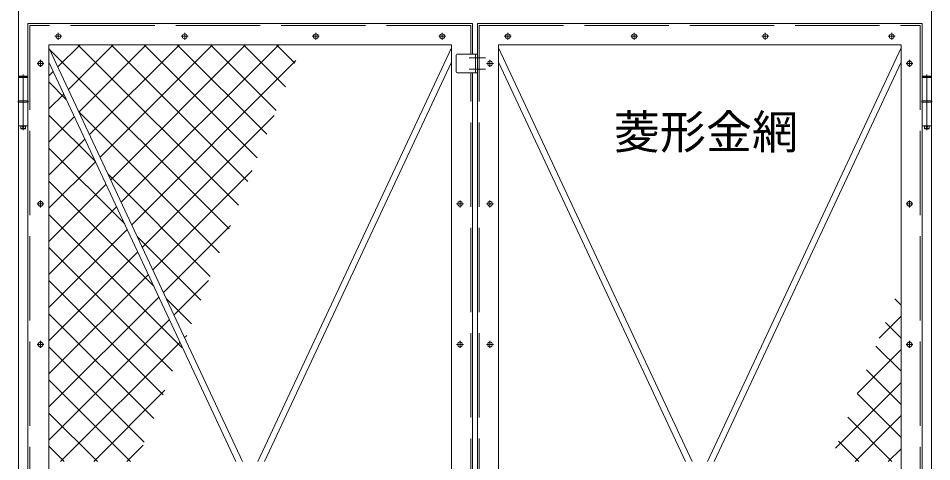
# Model space of a CAD drawing. Units: millimetres, scale not verified. Extents: x -6300 to 6300, y -4455 to 4455.
# Drawn here: x 1450 to 3401, y 698 to 1645 of the extents above; entities that cross this region are included whole.
import ezdxf
from ezdxf.enums import TextEntityAlignment as Align

# ---------------------------------------------------------------- set-up
doc = ezdxf.new("R2010")
doc.units = ezdxf.units.MM
doc.header["$LTSCALE"] = 30
doc.linetypes.add('DASHED', pattern=[7.5, 6, -1.5])
doc.linetypes.add('USER1', pattern=[50.8, 31.75, -6.35, 6.35, -6.35])
for name, color, linetype, lineweight in [('0-2_D-BMK', 2, 'USER1', 13), ('0-3_D-STR3', 3, 'Continuous', 13), ('0-4_D-STR1', 1, 'Continuous', 18), ('0-5_D-STR-DIM', 7, 'Continuous', 9), ('0-B_D-STR2', 7, 'Continuous', 9)]:
    doc.layers.add(name, color=color, linetype=linetype, lineweight=lineweight)
doc.styles.add('ＭＳ ゴシック', font='')
doc.styles.get('ＭＳ ゴシック').set_extended_font_data('MS Gothic')

msp = doc.modelspace()

# ---------------------------------------------------------------- linework, layer by layer
at = {"layer": '0-2_D-BMK'}
for p, q in [((1527.93, 1606.41), (1542.81, 1606.41)), ((1535.37, 1613.85), (1535.37, 1598.97)), ((1797.93, 1606.41), (1812.81, 1606.41)), ((1805.37, 1613.85), (1805.37, 1598.97)), ((2092.81, 1606.41), (2077.93, 1606.41)), ((2085.37, 1613.85), (2085.37, 1598.97)), ((2347.93, 1606.41), (2362.81, 1606.41)), ((2355.37, 1613.85), (2355.37, 1598.97)), ((2502.81, 1606.41), (2487.93, 1606.41)), ((2495.37, 1613.85), (2495.37, 1598.97)), ((2772.81, 1606.41), (2757.93, 1606.41)), ((2765.37, 1613.85), (2765.37, 1598.97)), ((3052.81, 1606.41), (3037.93, 1606.41)), ((3045.37, 1613.85), (3045.37, 1598.97)), ((3322.81, 1606.41), (3307.93, 1606.41)), ((3315.37, 1613.85), (3315.37, 1598.97)), ((1489.93, 1548.41), (1504.81, 1548.41)), ((1497.37, 1555.85), (1497.37, 1540.97)), ((2412.77, 1560.41), (2447.97, 1560.41)), ((2464.81, 1548.41), (2449.93, 1548.41)), ((2457.37, 1555.85), (2457.37, 1540.97)), ((3360.81, 1548.41), (3345.93, 1548.41)), ((3353.37, 1555.85), (3353.37, 1540.97)), ((1460.37, 1524.81), (1460.37, 1405.65)), ((2412.77, 1536.41), (2447.97, 1536.41)), ((3390.37, 1524.81), (3390.37, 1405.65)), ((1497.37, 1255.85), (1497.37, 1240.97)), ((2393.37, 1255.85), (2393.37, 1240.97)), ((2457.37, 1255.85), (2457.37, 1240.97)), ((3353.37, 1255.85), (3353.37, 1240.97)), ((1489.93, 1248.41), (1504.81, 1248.41)), ((2385.93, 1248.41), (2400.81, 1248.41)), ((2464.81, 1248.41), (2449.93, 1248.41)), ((3360.81, 1248.41), (3345.93, 1248.41)), ((1489.93, 948.41), (1504.81, 948.41)), ((1497.37, 955.85), (1497.37, 940.97)), ((2385.93, 948.41), (2400.81, 948.41)), ((2393.37, 955.85), (2393.37, 940.97)), ((2464.81, 948.41), (2449.93, 948.41)), ((2457.37, 955.85), (2457.37, 940.97)), ((3360.81, 948.41), (3345.93, 948.41)), ((3353.37, 955.85), (3353.37, 940.97))]:
    msp.add_line(p, q, dxfattribs=at)
at = {"layer": '0-3_D-STR3'}
for p, q in [((1929.13, 698.41), (1515.37, 1581.68)), ((1961.62, 698.41), (2375.37, 1581.68)), ((2889.13, 698.41), (2475.37, 1581.68)), ((2921.62, 698.41), (3335.37, 1581.68)), ((2385.37, 1566.41), (2385.37, 1530.41)), ((2430.37, 1568.41), (2387.37, 1568.41)), ((2430.37, 1568.41), (2430.37, 1528.41)), ((1914.77, 698.41), (1515.37, 1551.03)), ((1975.97, 698.41), (2375.37, 1551.03)), ((2874.77, 698.41), (2475.37, 1551.03)), ((2935.97, 698.41), (3335.37, 1551.03)), ((2430.37, 1528.41), (2387.37, 1528.41)), ((1450.67, 1518.41), (1470.07, 1518.41)), ((1450.67, 1518.41), (1450.67, 1468.41)), ((1451.87, 1521.41), (1450.87, 1520.41)), ((1450.87, 1520.41), (1450.87, 1518.41)), ((1469.87, 1520.41), (1450.87, 1520.41)), ((1451.87, 1521.41), (1468.87, 1521.41)), ((1469.87, 1520.41), (1468.87, 1521.41)), ((1469.87, 1520.41), (1469.87, 1518.41)), ((1470.07, 1518.41), (1470.07, 1468.41)), ((3400.07, 1518.41), (3380.67, 1518.41)), ((3380.67, 1518.41), (3380.67, 1468.41)), ((3380.87, 1520.41), (3381.87, 1521.41)), ((3380.87, 1520.41), (3380.87, 1518.41)), ((3380.87, 1520.41), (3399.87, 1520.41)), ((3398.87, 1521.41), (3381.87, 1521.41)), ((3398.87, 1521.41), (3399.87, 1520.41)), ((3399.87, 1520.41), (3399.87, 1518.41)), ((3400.07, 1518.41), (3400.07, 1468.41)), ((1449.87, 1468.41), (1470.87, 1468.41)), ((1449.87, 1468.41), (1449.87, 1465.41)), ((1449.87, 1465.41), (1470.87, 1465.41)), ((1450.67, 1465.41), (1450.67, 1415.41)), ((1470.07, 1465.41), (1470.07, 1415.41)), ((1470.87, 1468.41), (1470.87, 1465.41)), ((3400.87, 1468.41), (3379.87, 1468.41)), ((3379.87, 1468.41), (3379.87, 1465.41)), ((3400.87, 1465.41), (3379.87, 1465.41)), ((3380.67, 1465.41), (3380.67, 1415.41)), ((3400.07, 1465.41), (3400.07, 1415.41)), ((3400.87, 1468.41), (3400.87, 1465.41)), ((1450.67, 1415.41), (1470.07, 1415.41)), ((1455.37, 1415.41), (1455.37, 1409.41)), ((1456.37, 1408.41), (1464.37, 1408.41)), ((1464.37, 1408.41), (1465.37, 1409.41)), ((1465.37, 1415.41), (1465.37, 1409.41)), ((3400.07, 1415.41), (3380.67, 1415.41)), ((3385.37, 1415.41), (3385.37, 1409.41)), ((3386.37, 1408.41), (3385.37, 1409.41)), ((3394.37, 1408.41), (3386.37, 1408.41)), ((3395.37, 1415.41), (3395.37, 1409.41))]:
    msp.add_line(p, q, dxfattribs=at)
at = {"layer": '0-3_D-STR3', "linetype": 'DASHED'}
msp.add_line((2426.37, 1568.41), (2426.37, 1528.41), dxfattribs=at)
at = {"layer": '0-3_D-STR3'}
for points in [[(1456.37, 1408.41), (1455.37, 1409.41), (1465.37, 1409.41)], [(3394.37, 1408.41), (3395.37, 1409.41), (3385.37, 1409.41)]]:
    msp.add_lwpolyline(points, dxfattribs=at)
for centre, radius in [((1535.37, 1606.41), 5.25), ((1805.37, 1606.41), 5.25), ((2085.37, 1606.41), 5.25), ((2355.37, 1606.41), 5.25), ((2495.37, 1606.41), 5.25), ((2765.37, 1606.41), 5.25), ((3045.37, 1606.41), 5.25), ((3315.37, 1606.41), 5.25), ((1497.37, 1548.41), 5.25), ((2457.37, 1548.41), 5.25), ((3353.37, 1548.41), 5.25), ((1460.37, 1413.41), 2), ((3390.37, 1413.41), 2), ((1497.37, 1248.41), 5.25), ((2393.37, 1248.41), 5.25), ((2457.37, 1248.41), 5.25), ((3353.37, 1248.41), 5.25), ((1497.37, 948.41), 5.25), ((2393.37, 948.41), 5.25), ((2457.37, 948.41), 5.25), ((3353.37, 948.41), 5.25)]:
    msp.add_circle(centre, radius, dxfattribs=at)
for centre, start, end in [((2387.37, 1566.41), 90, 180), ((2387.37, 1530.41), 180, 270)]:
    msp.add_arc(centre, 2, start, end, dxfattribs=at)
at = {"layer": '0-4_D-STR1'}
for p, q in [((1450.37, 2648.41), (1450.37, -721.59)), ((3400.37, 2648.41), (3400.37, -721.59)), ((2375.37, 1588.41), (1515.37, 1588.41)), ((1515.37, 1588.41), (1515.37, -291.59)), ((2375.37, -291.59), (2375.37, 1588.41)), ((2475.37, 1588.41), (3335.37, 1588.41)), ((2475.37, -291.59), (2475.37, 1588.41)), ((3335.37, 1588.41), (3335.37, -291.59))]:
    msp.add_line(p, q, dxfattribs=at)
at = {"layer": '0-4_D-STR1', "linetype": 'DASHED'}
for p, q in [((2416.37, 1568.41), (2416.37, 1629.41)), ((2434.37, -332.59), (2434.37, 1629.41)), ((2416.37, -332.59), (2416.37, 1528.41))]:
    msp.add_line(p, q, dxfattribs=at)
at = {"layer": '0-4_D-STR1'}
for points in [[(1470.37, 1633.41), (1470.37, -336.59), (2420.37, -336.59), (2420.37, 1528.41)], [(2420.37, 1568.41), (2420.37, 1633.41), (1470.37, 1633.41)]]:
    msp.add_lwpolyline(points, dxfattribs=at)
at = {"layer": '0-4_D-STR1', "linetype": 'DASHED'}
for points in [[(2416.37, 1629.41), (1474.37, 1629.41), (1474.37, -332.59)], [(2434.37, 1629.41), (3376.37, 1629.41), (3376.37, -332.59)]]:
    msp.add_lwpolyline(points, dxfattribs=at)
at = {"layer": '0-4_D-STR1'}
msp.add_lwpolyline([(3380.37, 1633.41), (3380.37, -336.59), (2430.37, -336.59), (2430.37, 1633.41)], close=True, dxfattribs=at)
at = {"layer": '0-B_D-STR2'}
for p, q in [((1534.44, 1540.97), (1581.88, 1588.41)), ((1557, 1492.82), (1652.59, 1588.41)), ((1920.15, 1245.53), (1577.27, 1588.41)), ((1579.55, 1444.66), (1723.3, 1588.41)), ((1602.11, 1396.51), (1794.01, 1588.41)), ((1624.67, 1348.35), (1864.72, 1588.41)), ((1647.23, 1300.2), (1935.43, 1588.41)), ((1940.26, 1296.13), (1647.98, 1588.41)), ((1669.78, 1252.05), (2006.14, 1588.41)), ((1960.36, 1346.74), (1718.69, 1588.41)), ((1980.47, 1397.34), (1789.4, 1588.41)), ((2000.58, 1447.94), (1860.11, 1588.41)), ((2020.68, 1498.55), (1930.82, 1588.41)), ((2040.79, 1549.15), (2001.53, 1588.41)), ((1900.04, 1194.93), (1517.21, 1577.76)), ((1692.34, 1203.89), (2042.9, 1554.45)), ((1515.37, 1521.9), (1524.66, 1531.19)), ((1552.51, 1471.74), (1515.37, 1508.88)), ((1515.37, 1451.19), (1547.22, 1483.04)), ((1879.93, 1144.32), (1579.52, 1444.74)), ((1614.83, 1338.72), (1515.37, 1438.17)), ((1515.37, 1380.48), (1569.78, 1434.89)), ((1714.9, 1155.74), (1996.28, 1437.12)), ((1515.37, 1309.77), (1592.34, 1386.73)), ((1677.14, 1205.69), (1515.37, 1367.46)), ((1515.37, 1239.06), (1614.89, 1338.58)), ((1859.83, 1093.72), (1641.83, 1311.71)), ((1737.45, 1107.59), (1949.65, 1319.79)), ((1739.45, 1072.67), (1515.37, 1296.75)), ((1515.37, 1168.35), (1637.45, 1290.43)), ((1515.37, 1097.64), (1660.01, 1242.27)), ((1799.51, 941.91), (1515.37, 1226.04)), ((1515.37, 1026.93), (1682.56, 1194.12)), ((1760.01, 1059.43), (1903.03, 1202.46)), ((1839.72, 1043.11), (1704.15, 1178.69)), ((1779.4, 891.3), (1515.37, 1155.33)), ((1515.37, 956.22), (1705.12, 1145.96)), ((1515.37, 885.5), (1727.68, 1097.81)), ((1759.29, 840.7), (1515.37, 1084.62)), ((1782.57, 1011.28), (1856.41, 1085.12)), ((3335.29, 1079.07), (3335.37, 1079.16)), ((1515.37, 814.79), (1750.23, 1049.66)), ((1819.61, 992.51), (1766.46, 1045.66)), ((3335.37, 1032.39), (3322.03, 1045.72)), ((1739.19, 790.1), (1515.37, 1013.91)), ((1515.37, 744.08), (1772.79, 1001.5)), ((3288.66, 961.74), (3335.37, 1008.45)), ((3335.37, 961.68), (3301.93, 995.12)), ((1805.12, 963.13), (1809.79, 967.79)), ((1719.08, 739.49), (1515.37, 943.2)), ((1540.41, 698.41), (1795.35, 953.35)), ((3242.04, 844.41), (3335.37, 937.74)), ((3335.37, 890.97), (3281.82, 944.52)), ((3335.37, 820.26), (3261.71, 893.91)), ((1689.45, 698.41), (1515.37, 872.49)), ((3195.42, 727.08), (3335.37, 867.03)), ((1611.12, 698.41), (1763.17, 850.46)), ((3335.37, 749.55), (3241.61, 843.31)), ((1618.74, 698.41), (1515.37, 801.78)), ((3315.8, 698.41), (3221.5, 792.71)), ((3237.46, 698.41), (3335.37, 796.32)), ((3245.09, 698.41), (3201.39, 742.1)), ((1548.03, 698.41), (1515.37, 731.07)), ((1681.83, 698.41), (1716.55, 733.13)), ((3308.17, 698.41), (3335.37, 725.61))]:
    msp.add_line(p, q, dxfattribs=at)

# ---------------------------------------------------------------- texts
at = {"layer": '0-5_D-STR-DIM', "style": 'ＭＳ ゴシック'}
msp.add_text('菱形金網', height=72.14, dxfattribs=at).set_placement((2721.95, 1344.5), align=Align.BOTTOM_LEFT)

doc.saveas('drawing.dxf')
